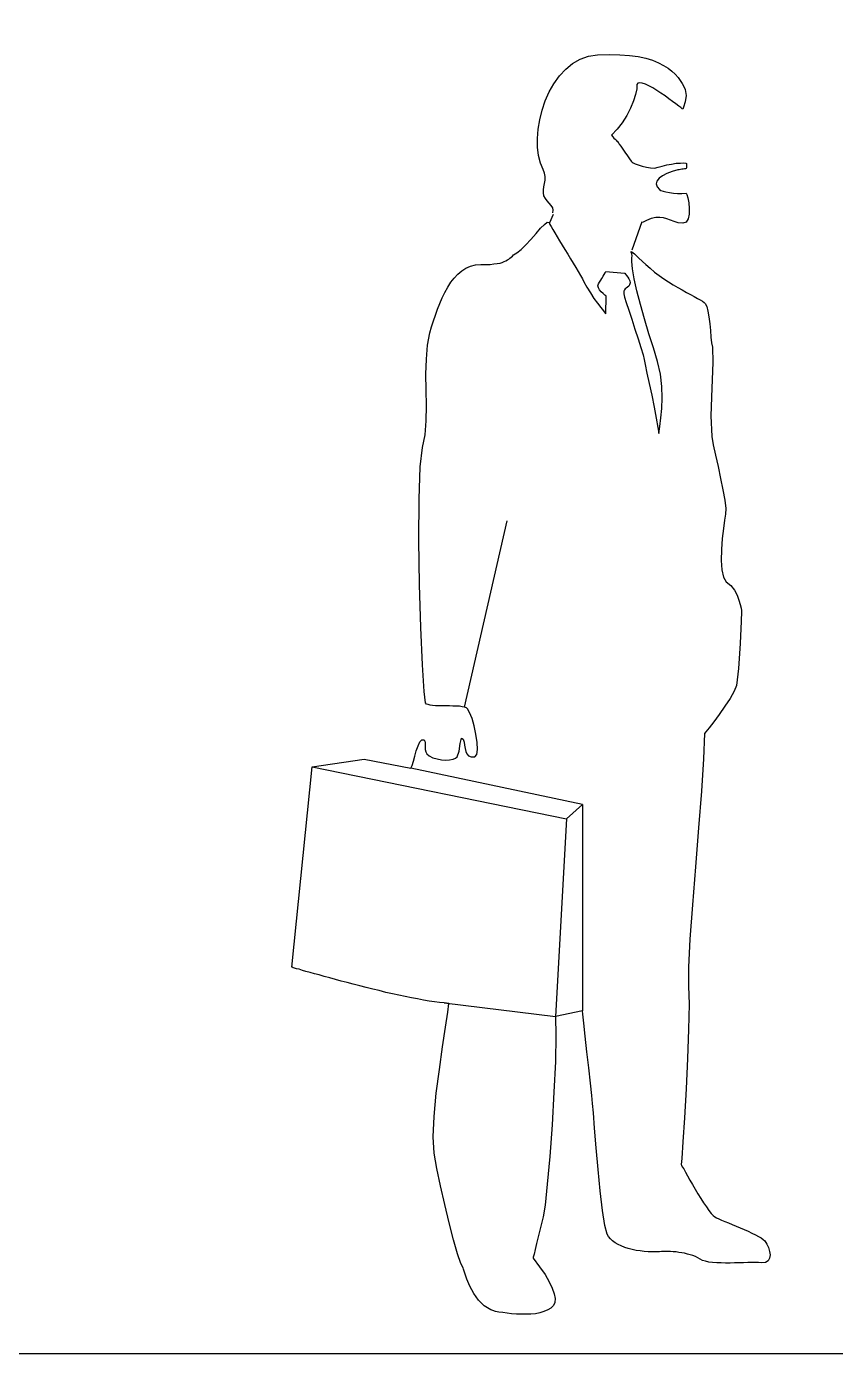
# Model space of a CAD drawing. Extents: x -3257 to 6743, y 13293 to 23293.
# Drawn here: x 257 to 1428, y 13293 to 15216 of the extents above; entities that cross this region are included whole.
import ezdxf

# ---------------------------------------------------------------- set-up
doc = ezdxf.new("R2010")
doc.units = 0
doc.header["$LTSCALE"] = 1270
doc.header["$MEASUREMENT"] = 0
doc.layers.get('0').update_dxf_attribs({"linetype": 'CONTINUOUS'})

msp = doc.modelspace()

# ---------------------------------------------------------------- linework, layer by layer
at = {"linetype": 'Continuous'}
for p, q in [((1070.5, 15173.2), (1083.6, 15175)), ((1083.6, 15175), (1100.6, 15175.6)), ((1100.6, 15175.6), (1116, 15175.2)), ((1116, 15175.2), (1129.9, 15174.3)), ((1129.9, 15174.3), (1142.3, 15172.5)), ((1037.6, 15154.3), (1047.5, 15162.6)), ((1047.5, 15162.6), (1058.6, 15169)), ((1058.6, 15169), (1070.5, 15173.2)), ((1142.3, 15172.5), (1153.5, 15170.1)), ((1153.5, 15170.1), (1163.1, 15167.1)), ((1163.1, 15167.1), (1171.8, 15163.6)), ((1171.8, 15163.6), (1179.3, 15159.8)), ((1179.3, 15159.8), (1185.9, 15155.7)), ((1185.9, 15155.7), (1191.2, 15151.3)), ((1020.4, 15133.2), (1028.6, 15144.5)), ((1028.6, 15144.5), (1037.6, 15154.3)), ((1191.2, 15151.3), (1196, 15147)), ((1196, 15147), (1200.1, 15142.3)), ((1200.1, 15142.3), (1203.3, 15137.7)), ((1203.3, 15137.7), (1206.3, 15133.4)), ((1007.7, 15108.3), (1013.5, 15121.2)), ((1013.5, 15121.2), (1020.4, 15133.2)), ((1138.6, 15117.7), (1135.7, 15108.4)), ((1140.3, 15125.8), (1138.6, 15117.7)), ((1140.4, 15131.9), (1140.3, 15125.8)), ((1142, 15134), (1140.4, 15131.9)), ((1144.8, 15134.5), (1142, 15134)), ((1148.4, 15133.8), (1144.8, 15134.5)), ((1152.9, 15132.5), (1148.4, 15133.8)), ((1158, 15130), (1152.9, 15132.5)), ((1163.4, 15127.1), (1158, 15130)), ((1169.3, 15123.3), (1163.4, 15127.1)), ((1175.3, 15119.5), (1169.3, 15123.3)), ((1181.3, 15115.5), (1175.3, 15119.5)), ((1206.3, 15133.4), (1208.6, 15129.1)), ((1208.6, 15129.1), (1210.6, 15124.8)), ((1210.6, 15124.8), (1211.9, 15116.3)), ((1003.2, 15094.8), (1007.7, 15108.3)), ((1131.2, 15097.8), (1125.8, 15087.1)), ((1135.7, 15108.4), (1131.2, 15097.8)), ((1186.9, 15111.4), (1181.3, 15115.5)), ((1192.3, 15107.6), (1186.9, 15111.4)), ((1197.1, 15103.9), (1192.3, 15107.6)), ((1201.3, 15100.7), (1197.1, 15103.9)), ((1204.2, 15098.6), (1201.3, 15100.7)), ((1206.3, 15097), (1204.2, 15098.6)), ((1208.2, 15099.4), (1206.9, 15096.4)), ((1210.5, 15106.9), (1208.2, 15099.4)), ((1211.9, 15116.3), (1210.5, 15106.9)), ((997.4, 15067.3), (999.8, 15080.9)), ((999.8, 15080.9), (1003.2, 15094.8)), ((1125.8, 15087.1), (1119.4, 15076.6)), ((1206.9, 15096.4), (1206.3, 15097)), ((996.5, 15054), (997.4, 15067.3)), ((1111.9, 15067.1), (1103.9, 15058.8)), ((1119.4, 15076.6), (1111.9, 15067.1)), ((996.5, 15041.3), (996.5, 15054)), ((998, 15029.1), (996.5, 15041.3)), ((1103.9, 15058.8), (1105.6, 15056.3)), ((1105.6, 15056.3), (1107.4, 15054.5)), ((1107.4, 15054.5), (1109.2, 15052.9)), ((1109.2, 15052.9), (1110.4, 15051.4)), ((1110.4, 15051.4), (1111.6, 15050.1)), ((1111.6, 15050.1), (1112.7, 15049.2)), ((1112.7, 15049.2), (1113.6, 15047.9)), ((1113.6, 15047.9), (1114.2, 15047)), ((1114.2, 15047), (1115.1, 15045.8)), ((1115.1, 15045.8), (1117.1, 15042.7)), ((1117.1, 15042.7), (1120.1, 15038.4)), ((1000.8, 15018.1), (998, 15029.1)), ((1120.1, 15038.4), (1123.3, 15033.8)), ((1123.3, 15033.8), (1126.8, 15028.8)), ((1126.8, 15028.8), (1129.8, 15024.5)), ((1129.8, 15024.5), (1132.1, 15021.1)), ((1132.1, 15021.1), (1133.6, 15019.3)), ((1004.8, 15008.7), (1000.8, 15018.1)), ((1006.8, 15003.5), (1004.8, 15008.7)), ((1007.6, 14998.6), (1006.8, 15003.5)), ((1133.6, 15019.3), (1135.1, 15018.6)), ((1135.1, 15018.6), (1138.1, 15017.1)), ((1138.1, 15017.1), (1142.6, 15015.4)), ((1142.6, 15015.4), (1148.3, 15013.8)), ((1148.3, 15013.8), (1154.3, 15012.1)), ((1154.3, 15012.1), (1160.4, 15011.4)), ((1160.4, 15011.4), (1166.1, 15010.9)), ((1166.1, 15010.9), (1171.3, 15012)), ((1171.3, 15012), (1177.1, 15013.7)), ((1177.1, 15013.7), (1183.8, 15015.4)), ((1183.8, 15002.9), (1177.4, 14999.8)), ((1183.8, 15015.4), (1190.8, 15016.7)), ((1191.5, 15006.1), (1183.8, 15002.9)), ((1190.8, 15016.7), (1197.5, 15017.8)), ((1200, 15008.3), (1191.5, 15006.1)), ((1197.5, 15017.8), (1203.6, 15018.2)), ((1201.8, 15008.6), (1200, 15008.3)), ((1203.6, 15008.8), (1201.8, 15008.6)), ((1203.6, 15018.2), (1208.1, 15018.4)), ((1205.8, 15009.1), (1203.6, 15008.8)), ((1207.6, 15009.4), (1205.8, 15009.1)), ((1209.4, 15009.6), (1207.6, 15009.4)), ((1208.1, 15018.4), (1211.5, 15018.1)), ((1210.9, 15009.9), (1209.4, 15009.6)), ((1211.9, 15010.5), (1210.9, 15009.9)), ((1211.5, 15018.1), (1212.3, 15017.4)), ((1212.2, 15011.1), (1211.9, 15010.5)), ((1212.3, 15013.8), (1212.2, 15012.6)), ((1212.2, 15012.6), (1212.2, 15011.1)), ((1212.3, 15017.4), (1212.3, 15015.3)), ((1212.3, 15015.3), (1212.3, 15013.8)), ((1005.3, 14979.2), (1005.7, 14983.8)), ((1005.7, 14983.8), (1006.8, 14988.6)), ((1006.8, 14988.6), (1007.5, 14993.4)), ((1007.5, 14993.4), (1007.6, 14998.6)), ((1169.6, 14992.1), (1168.6, 14988.1)), ((1168.6, 14988.1), (1169.7, 14983.9)), ((1172.7, 14996.2), (1169.6, 14992.1)), ((1169.7, 14983.9), (1173.3, 14979.9)), ((1177.4, 14999.8), (1172.7, 14996.2)), ((1005.2, 14975), (1005.3, 14979.2)), ((1006, 14970.7), (1005.2, 14975)), ((1008.1, 14967), (1006, 14970.7)), ((1010.7, 14963.3), (1008.1, 14967)), ((1013.7, 14960.2), (1010.7, 14963.3)), ((1173.3, 14979.9), (1175.1, 14978.6)), ((1175.1, 14978.6), (1178.4, 14977.6)), ((1178.4, 14977.6), (1182.6, 14976.3)), ((1182.6, 14976.3), (1187.7, 14975.3)), ((1187.7, 14975.3), (1193.5, 14974.5)), ((1193.5, 14974.5), (1199.5, 14974.1)), ((1199.5, 14974.1), (1205.6, 14973.9)), ((1205.6, 14973.9), (1211.9, 14974.4)), ((1211.9, 14974.4), (1213.1, 14972.6)), ((1213.1, 14972.6), (1214.5, 14967.7)), ((1214.5, 14967.7), (1215.6, 14960.4)), ((1016.6, 14956.8), (1013.7, 14960.2)), ((1019.5, 14943.7), (1014.2, 14931.7)), ((1018.7, 14953.5), (1016.6, 14956.8)), ((1019.5, 14949.8), (1018.7, 14953.5)), ((1018.9, 14946.1), (1019.5, 14949.8)), ((1216.1, 14944.3), (1214.7, 14937.4)), ((1215.6, 14960.4), (1216.3, 14952.5)), ((1216.3, 14952.5), (1216.1, 14944.3)), ((1001.2, 14923.6), (1006.6, 14929.3)), ((1006.6, 14929.3), (1010.8, 14932.4)), ((1010.8, 14932.4), (1013.3, 14931.8)), ((1013.3, 14931.8), (1014.5, 14929.3)), ((1014.5, 14929.3), (1016.3, 14926)), ((1016.3, 14926), (1018.7, 14921.7)), ((1147.7, 14933.1), (1133, 14891.7)), ((1154.3, 14934.8), (1148.8, 14931.8)), ((1161.1, 14937.7), (1154.3, 14934.8)), ((1168.1, 14939.4), (1161.1, 14937.7)), ((1173.8, 14939.5), (1168.1, 14939.4)), ((1179.3, 14938.8), (1173.8, 14939.5)), ((1184.1, 14937.2), (1179.3, 14938.8)), ((1189.2, 14935.2), (1184.1, 14937.2)), ((1194.6, 14933.3), (1189.2, 14935.2)), ((1200.3, 14931.6), (1194.6, 14933.3)), ((1207.3, 14930.9), (1200.3, 14931.6)), ((1211.9, 14932.6), (1207.3, 14930.9)), ((1214.7, 14937.4), (1211.9, 14932.6)), ((979.9, 14899.6), (987.2, 14907.5)), ((987.2, 14907.5), (994.5, 14916)), ((994.5, 14916), (1001.2, 14923.6)), ((1018.7, 14921.7), (1021.8, 14916.9)), ((1021.8, 14916.9), (1025.1, 14911.4)), ((1025.1, 14911.4), (1028.7, 14905.7)), ((1028.7, 14905.7), (1032.4, 14899.3)), ((962.1, 14885.1), (964.5, 14886.6)), ((964.5, 14886.6), (966.9, 14888.1)), ((966.9, 14888.1), (973, 14892.7)), ((973, 14892.7), (979.9, 14899.6)), ((1032.4, 14899.3), (1036.3, 14893)), ((1036.3, 14893), (1040.5, 14886.3)), ((1040.5, 14886.3), (1044.5, 14879.6)), ((1132.4, 14889), (1132.1, 14890.2)), ((1132.1, 14890.2), (1133.3, 14889.6)), ((1133, 14886.6), (1132.4, 14889)), ((1133.6, 14883.9), (1133, 14886.6)), ((1133.3, 14889.6), (1136.9, 14886.6)), ((1136.9, 14886.6), (1143.3, 14880.5)), ((893, 14865.7), (899.6, 14868.7)), ((899.6, 14868.7), (906.9, 14870.5)), ((906.9, 14870.5), (914.5, 14871.1)), ((914.5, 14871.1), (921.8, 14871.1)), ((921.8, 14871.1), (928.1, 14871.4)), ((928.1, 14871.4), (933.6, 14872.1)), ((933.6, 14872.1), (938.4, 14872.7)), ((938.4, 14872.7), (942.4, 14873.3)), ((942.4, 14873.3), (945.7, 14874.2)), ((945.7, 14874.2), (948.4, 14875.4)), ((948.4, 14875.4), (950.8, 14876.6)), ((950.8, 14876.6), (953, 14877.8)), ((953, 14877.8), (955.1, 14879)), ((955.1, 14879), (956.6, 14880.5)), ((956.6, 14880.5), (958.4, 14881.7)), ((958.4, 14881.7), (960.2, 14883.3)), ((960.2, 14883.3), (962.1, 14885.1)), ((1044.5, 14879.6), (1048.4, 14873.3)), ((1048.4, 14873.3), (1052.1, 14866.9)), ((1052.1, 14866.9), (1055.7, 14860.8)), ((1133, 14875.4), (1133.3, 14880.8)), ((1134.2, 14864.8), (1133, 14875.4)), ((1133.3, 14880.8), (1133.6, 14883.9)), ((1143.3, 14880.5), (1153.3, 14871.1)), ((1153.3, 14871.1), (1159.6, 14865.7)), ((871.1, 14845.4), (876, 14851.4)), ((876, 14851.4), (881.1, 14857.2)), ((881.1, 14857.2), (886.9, 14862)), ((886.9, 14862), (893, 14865.7)), ((1055.7, 14860.8), (1058.7, 14855.4)), ((1058.7, 14855.4), (1061.8, 14850.2)), ((1061.8, 14850.2), (1063.9, 14846)), ((1086.6, 14845.4), (1088.1, 14848.4)), ((1088.1, 14848.4), (1089.9, 14851.1)), ((1089.9, 14851.1), (1091.8, 14854.2)), ((1091.8, 14854.2), (1093.3, 14856.9)), ((1093.3, 14856.9), (1094.5, 14859)), ((1094.5, 14859), (1095.1, 14860.2)), ((1095.1, 14860.2), (1095.4, 14860.8)), ((1095.4, 14860.8), (1122.7, 14858.7)), ((1122.7, 14858.7), (1123, 14858.4)), ((1123, 14858.4), (1124.2, 14857.2)), ((1124.2, 14857.2), (1125.7, 14855.4)), ((1125.7, 14855.4), (1127.5, 14853)), ((1127.5, 14853), (1129, 14850.2)), ((1129, 14850.2), (1130.3, 14847.5)), ((1130.3, 14847.5), (1130.6, 14844.5)), ((1136.6, 14850.2), (1134.2, 14864.8)), ((1140.6, 14833), (1136.6, 14850.2)), ((1159.6, 14865.7), (1166, 14860.2)), ((1166, 14860.2), (1172.7, 14855.4)), ((1172.7, 14855.4), (1179.7, 14850.5)), ((1179.7, 14850.5), (1186.3, 14846)), ((858.4, 14823), (862.4, 14830.8)), ((862.4, 14830.8), (866.6, 14838.4)), ((866.6, 14838.4), (871.1, 14845.4)), ((1063.9, 14846), (1068.1, 14838.1)), ((1068.1, 14838.1), (1073.3, 14829.9)), ((1073.3, 14829.9), (1078.4, 14822)), ((1084.2, 14840.2), (1084.8, 14843)), ((1084.8, 14837.5), (1084.2, 14840.2)), ((1084.8, 14843), (1086.6, 14845.4)), ((1086.6, 14834.5), (1084.8, 14837.5)), ((1089, 14831.7), (1086.6, 14834.5)), ((1091.5, 14829), (1089, 14831.7)), ((1093.9, 14826.9), (1091.5, 14829)), ((1122.4, 14834.5), (1121.5, 14832.4)), ((1121.5, 14832.4), (1121.8, 14828.7)), ((1121.8, 14828.7), (1122.7, 14823.9)), ((1123.6, 14836), (1122.4, 14834.5)), ((1125.1, 14836.9), (1123.6, 14836)), ((1126.9, 14838.1), (1125.1, 14836.9)), ((1128.7, 14839.6), (1126.9, 14838.1)), ((1129.9, 14841.7), (1128.7, 14839.6)), ((1130.6, 14844.5), (1129.9, 14841.7)), ((1145.7, 14813.3), (1140.6, 14833)), ((1186.3, 14846), (1193.3, 14841.7)), ((1193.3, 14841.7), (1200, 14837.8)), ((1200, 14837.8), (1206.3, 14834.2)), ((1206.3, 14834.2), (1212.4, 14830.8)), ((1212.4, 14830.8), (1218.1, 14827.5)), ((851.8, 14806.6), (855.1, 14814.8)), ((855.1, 14814.8), (858.4, 14823)), ((1078.4, 14822), (1083.6, 14815.1)), ((1083.6, 14815.1), (1088.1, 14808.7)), ((1095.7, 14825.7), (1093.9, 14826.9)), ((1095.4, 14799.6), (1096.3, 14825.1)), ((1096.3, 14825.1), (1095.7, 14825.7)), ((1122.7, 14823.9), (1125.1, 14816)), ((1125.1, 14816), (1128.7, 14804.8)), ((1151.5, 14792.3), (1145.7, 14813.3)), ((1218.1, 14827.5), (1223.3, 14824.8)), ((1223.3, 14824.8), (1228.1, 14822)), ((1228.1, 14822), (1232.1, 14819.9)), ((1232.1, 14819.9), (1235.4, 14817.8)), ((1235.4, 14817.8), (1238.1, 14816)), ((1238.1, 14816), (1239.6, 14814.5)), ((1239.6, 14814.5), (1241.8, 14810.2)), ((1241.8, 14810.2), (1243.3, 14803.6)), ((846, 14789.3), (848.7, 14797.8)), ((848.7, 14797.8), (851.8, 14806.6)), ((1088.1, 14808.7), (1092.1, 14803.9)), ((1092.1, 14803.9), (1094.5, 14800.8)), ((1094.5, 14800.8), (1095.4, 14799.6)), ((1128.7, 14804.8), (1133, 14791.7)), ((1133, 14791.7), (1137.8, 14777.5)), ((1157.8, 14770.8), (1151.5, 14792.3)), ((1243.3, 14803.6), (1244.8, 14795.1)), ((1244.8, 14795.1), (1246, 14785.4)), ((837.2, 14754.2), (840.8, 14772.3)), ((840.8, 14772.3), (843.3, 14780.8)), ((843.3, 14780.8), (846, 14789.3)), ((1137.8, 14777.5), (1142.4, 14763.6)), ((1164.8, 14750.2), (1157.8, 14770.8)), ((1246, 14785.4), (1246.9, 14775.4)), ((1246.9, 14775.4), (1247.8, 14766)), ((835.7, 14733.9), (837.2, 14754.2)), ((1142.4, 14763.6), (1146.3, 14750.8)), ((1247.8, 14766), (1248.7, 14757.8)), ((1248.7, 14757.8), (1249.9, 14751.4)), ((1249.9, 14751.4), (1250.5, 14729.3)), ((835.1, 14712), (835.7, 14733.9)), ((1146.3, 14750.8), (1149.6, 14740.2)), ((1149.6, 14740.2), (1151.2, 14733.6)), ((1151.2, 14733.6), (1152.7, 14726)), ((1170.6, 14730.5), (1164.8, 14750.2)), ((1152.7, 14726), (1155.1, 14713.9)), ((1155.1, 14713.9), (1158.4, 14698.7)), ((1174.5, 14712), (1170.6, 14730.5)), ((1250.5, 14729.3), (1249, 14691.7)), ((835.4, 14689.3), (835.1, 14712)), ((1158.4, 14698.7), (1162.1, 14681.7)), ((1176.6, 14694.2), (1174.5, 14712)), ((1177.2, 14677.8), (1176.6, 14694.2)), ((835.7, 14666.3), (835.4, 14689.3)), ((1162.1, 14681.7), (1165.7, 14664.5)), ((1176.6, 14662.6), (1177.2, 14677.8)), ((1249, 14691.7), (1247.8, 14651.7)), ((835.4, 14644.5), (835.7, 14666.3)), ((1165.7, 14664.5), (1168.7, 14648.4)), ((1175.4, 14649), (1176.6, 14662.6)), ((833.9, 14624.2), (835.4, 14644.5)), ((1168.7, 14648.4), (1170.9, 14635.1)), ((1172.1, 14626), (1173.9, 14636.6)), ((1173.9, 14636.6), (1175.4, 14649)), ((1247.8, 14651.7), (1249, 14621.7)), ((830.2, 14606), (833.9, 14624.2)), ((1170.9, 14635.1), (1172.1, 14626)), ((1249, 14621.7), (1251.2, 14609.6)), ((826.6, 14577.8), (830.2, 14606)), ((1251.2, 14609.6), (1254.5, 14594.8)), ((1254.5, 14594.8), (1258.1, 14578.4)), ((1258.1, 14578.4), (1261.8, 14561.1)), ((825.1, 14530.8), (826.6, 14577.8)), ((1261.8, 14561.1), (1265.1, 14544.8)), ((1265.1, 14544.8), (1267.8, 14529.6)), ((824.8, 14471.7), (825.1, 14530.8)), ((1267.8, 14529.6), (1269.3, 14517.5)), ((1269, 14509.3), (1267.5, 14500.8)), ((1269.3, 14517.5), (1269, 14509.3)), ((890.8, 14229.6), (952.6, 14499.4)), ((1266, 14488.7), (1264.2, 14473.9)), ((1267.5, 14500.8), (1266, 14488.7)), ((826, 14407.5), (824.8, 14471.7)), ((1264.2, 14473.9), (1263.3, 14458.1)), ((1263.3, 14458.1), (1262.7, 14442.3)), ((1262.7, 14442.3), (1263.6, 14428.4)), ((1263.6, 14428.4), (1266, 14417.8)), ((827.8, 14345.1), (826, 14407.5)), ((1266, 14417.8), (1269.9, 14411.4)), ((1269.9, 14411.4), (1276.6, 14405.7)), ((1276.6, 14405.7), (1281.8, 14399)), ((1281.8, 14399), (1285.7, 14391.7)), ((1285.7, 14391.7), (1288.4, 14384.8)), ((1288.4, 14384.8), (1290.2, 14378.4)), ((1290.2, 14378.4), (1291.5, 14373.2)), ((1291.5, 14373.2), (1292.1, 14369.6)), ((1292.1, 14368.4), (1291.5, 14354.2)), ((1292.1, 14369.6), (1292.1, 14368.4)), ((1291.5, 14354.2), (1289.9, 14321.7)), ((830.2, 14290.8), (827.8, 14345.1)), ((1289.9, 14321.7), (1287.8, 14285.7)), ((832.7, 14252.3), (830.2, 14290.8)), ((1287.8, 14285.7), (1284.8, 14261.1)), ((834.5, 14235.7), (832.7, 14252.3)), ((1281.5, 14252.6), (1275.7, 14242)), ((1284.8, 14261.1), (1281.5, 14252.6)), ((835.7, 14234.1), (834.5, 14235.7)), ((838.1, 14233.2), (835.7, 14234.1)), ((841.1, 14232.3), (838.1, 14233.2)), ((844.8, 14232), (841.1, 14232.3)), ((849, 14231.7), (844.8, 14232)), ((1275.7, 14242), (1268.1, 14230.8)), ((853.9, 14231.4), (849, 14231.7)), ((858.7, 14231.4), (853.9, 14231.4)), ((863.9, 14231.4), (858.7, 14231.4)), ((869, 14231.4), (863.9, 14231.4)), ((874.2, 14231.1), (869, 14231.4)), ((879, 14231.1), (874.2, 14231.1)), ((883.6, 14230.8), (879, 14231.1)), ((887.5, 14230.2), (883.6, 14230.8)), ((890.8, 14229.6), (887.5, 14230.2)), ((893.6, 14228.4), (890.8, 14229.6)), ((895.4, 14227.2), (893.6, 14228.4)), ((898.4, 14222), (895.4, 14227.2)), ((901.8, 14213.2), (898.4, 14222)), ((904.8, 14202.3), (901.8, 14213.2)), ((1259.9, 14219), (1252.1, 14208.4)), ((1268.1, 14230.8), (1259.9, 14219)), ((907.5, 14190.2), (904.8, 14202.3)), ((1240.3, 14193.6), (1238.4, 14191.4)), ((1245.1, 14199.6), (1240.3, 14193.6)), ((1252.1, 14208.4), (1245.1, 14199.6)), ((823.6, 14173.5), (826.3, 14179.3)), ((826.3, 14179.3), (829.3, 14182.3)), ((829.3, 14182.3), (832.4, 14182)), ((832.4, 14182), (833.6, 14180.5)), ((833.6, 14180.5), (833.9, 14178.1)), ((833.9, 14178.1), (833.9, 14175.1)), ((833.9, 14175.1), (833.9, 14171.7)), ((883, 14166), (884.8, 14176.9)), ((884.8, 14176.9), (886.6, 14184.5)), ((886.6, 14184.5), (889, 14183.2)), ((889, 14183.2), (890.2, 14179)), ((890.2, 14179), (891.1, 14174.5)), ((891.1, 14174.5), (891.8, 14169.6)), ((909.3, 14178.4), (907.5, 14190.2)), ((909.9, 14168.4), (909.3, 14178.4)), ((1238.4, 14191.4), (1237.2, 14154.8)), ((816.9, 14151.1), (819, 14158.4)), ((819, 14158.4), (821.1, 14166.3)), ((821.1, 14166.3), (823.6, 14173.5)), ((833.9, 14171.7), (834.2, 14168.1)), ((834.2, 14168.1), (834.8, 14164.8)), ((834.8, 14164.8), (836.6, 14161.7)), ((836.6, 14161.7), (839.6, 14159)), ((839.6, 14159), (845.1, 14156.3)), ((845.1, 14156.3), (851.1, 14154.5)), ((874.5, 14154.2), (878.1, 14155.7)), ((878.1, 14155.7), (880.5, 14157.8)), ((880.5, 14157.8), (883, 14166)), ((891.8, 14169.6), (892.7, 14165.4)), ((892.7, 14165.4), (894.2, 14161.7)), ((894.2, 14161.7), (896.6, 14159)), ((896.6, 14159), (900.5, 14157.5)), ((900.5, 14157.5), (906, 14157.8)), ((906, 14157.8), (909, 14161.1)), ((909, 14161.1), (909.9, 14168.4)), ((640.8, 13852.6), (670.2, 14143.2)), ((670.2, 14143.2), (745.4, 14154.2)), ((670.2, 14143.2), (1038.4, 14067.5)), ((745.4, 14154.2), (813.3, 14141.1)), ((813.3, 14141.1), (815.1, 14145.1)), ((1061.8, 14088.4), (813.3, 14141.1)), ((815.1, 14145.1), (816.9, 14151.1)), ((851.1, 14154.5), (857.5, 14153.2)), ((857.5, 14153.2), (863.9, 14152.9)), ((863.9, 14152.9), (869.3, 14153.2)), ((869.3, 14153.2), (874.5, 14154.2)), ((1237.2, 14154.8), (1234.2, 14107.8)), ((1234.2, 14107.8), (1229.9, 14054.5)), ((1038.4, 14067.5), (1061.8, 14088.4)), ((1061.8, 14088.4), (1061.8, 13789.6)), ((1038.4, 14067.5), (1022.7, 13781.1)), ((1229.9, 14054.5), (1225.4, 13998.1)), ((1225.4, 13998.1), (1220.9, 13943.2)), ((1220.9, 13943.2), (1217.2, 13893.5)), ((1217.2, 13893.5), (1215.1, 13852.9)), ((641.4, 13852.6), (640.8, 13852.6)), ((642.6, 13852), (641.4, 13852.6)), ((644.8, 13851.4), (642.6, 13852)), ((647.8, 13850.5), (644.8, 13851.4)), ((651.7, 13849.6), (647.8, 13850.5)), ((656.3, 13848.1), (651.7, 13849.6)), ((661.4, 13846.6), (656.3, 13848.1)), ((1215.1, 13852.9), (1215.4, 13825.3)), ((667.2, 13845), (661.4, 13846.6)), ((673.6, 13843.2), (667.2, 13845)), ((680.5, 13841.4), (673.6, 13843.2)), ((687.8, 13839.3), (680.5, 13841.4)), ((695.7, 13837.2), (687.8, 13839.3)), ((703.9, 13835), (695.7, 13837.2)), ((712.3, 13832.6), (703.9, 13835)), ((721.1, 13830.5), (712.3, 13832.6)), ((729.9, 13828.1), (721.1, 13830.5)), ((739.3, 13825.6), (729.9, 13828.1)), ((748.7, 13823.2), (739.3, 13825.6)), ((758.1, 13820.8), (748.7, 13823.2)), ((767.5, 13818.7), (758.1, 13820.8)), ((777.2, 13816.2), (767.5, 13818.7)), ((786.6, 13814.1), (777.2, 13816.2)), ((796, 13812), (786.6, 13814.1)), ((805.1, 13810.2), (796, 13812)), ((814.2, 13808.4), (805.1, 13810.2)), ((1215.4, 13825.3), (1216.3, 13799)), ((823, 13806.6), (814.2, 13808.4)), ((831.4, 13805), (823, 13806.6)), ((839.6, 13803.5), (831.4, 13805)), ((847.5, 13802.6), (839.6, 13803.5)), ((854.8, 13801.4), (847.5, 13802.6)), ((861.7, 13800.8), (854.8, 13801.4)), ((861.7, 13800.8), (1022.7, 13781.1)), ((868.1, 13800.2), (861.7, 13800.8)), ((866.9, 13787.5), (868.1, 13800.2)), ((1061.8, 13789.6), (1022.7, 13781.1)), ((1062.4, 13784.7), (1061.8, 13789.6)), ((1216.3, 13799), (1215.4, 13762.6)), ((863.6, 13765.6), (866.9, 13787.5)), ((1022.7, 13781.1), (1023.3, 13753.8)), ((1063.9, 13771.4), (1062.4, 13784.7)), ((1065.7, 13752.6), (1063.9, 13771.4)), ((859.3, 13737.2), (863.6, 13765.6)), ((1023.3, 13753.8), (1022.7, 13715.9)), ((1068.1, 13730.2), (1065.7, 13752.6)), ((1215.4, 13762.6), (1213.9, 13720.2)), ((854.5, 13704.4), (859.3, 13737.2)), ((1022.7, 13715.9), (1020.5, 13671.4)), ((1070.8, 13706.8), (1068.1, 13730.2)), ((1213.9, 13720.2), (1211.8, 13676.2)), ((849.9, 13669.9), (854.5, 13704.4)), ((1073.3, 13684.7), (1070.8, 13706.8)), ((1075.1, 13666.8), (1073.3, 13684.7)), ((1211.8, 13676.2), (1209.4, 13634.4)), ((846.9, 13636.5), (849.9, 13669.9)), ((1020.5, 13671.4), (1017.8, 13624.1)), ((1076.3, 13655), (1075.1, 13666.8)), ((1077.5, 13641.7), (1076.3, 13655)), ((845.4, 13606.8), (846.9, 13636.5)), ((1079.3, 13619.3), (1077.5, 13641.7)), ((1017.8, 13624.1), (1014.5, 13578.4)), ((1081.8, 13590.8), (1079.3, 13619.3)), ((1209.4, 13634.4), (1206.9, 13599.6)), ((846.9, 13583.2), (845.4, 13606.8)), ((1206.9, 13599.6), (1205.4, 13575.6)), ((850.8, 13561.1), (846.9, 13583.2)), ((1014.5, 13578.4), (1010.8, 13538.1)), ((1084.5, 13559.6), (1081.8, 13590.8)), ((856.3, 13535.6), (850.8, 13561.1)), ((1087.5, 13528.4), (1084.5, 13559.6)), ((1205.4, 13575.6), (1204.8, 13566.5)), ((1204.8, 13566.5), (1205.1, 13565.6)), ((1205.1, 13565.6), (1206.3, 13563.5)), ((1206.3, 13563.5), (1208.4, 13560.2)), ((1208.4, 13560.2), (1210.9, 13555.6)), ((1210.9, 13555.6), (1213.9, 13550.2)), ((1213.9, 13550.2), (1217.2, 13544.1)), ((1217.2, 13544.1), (1221.2, 13537.8)), ((862.4, 13508.7), (856.3, 13535.6)), ((1010.8, 13538.1), (1007.5, 13507.8)), ((1090.9, 13500.2), (1087.5, 13528.4)), ((1221.2, 13537.8), (1225.1, 13531.1)), ((1225.1, 13531.1), (1229, 13524.1)), ((1229, 13524.1), (1233.3, 13517.4)), ((868.7, 13482), (862.4, 13508.7)), ((1007.5, 13507.8), (1004.8, 13490.8)), ((1233.3, 13517.4), (1237.2, 13511.1)), ((1237.2, 13511.1), (1241.2, 13505.3)), ((1241.2, 13505.3), (1244.8, 13500.2)), ((875.1, 13457.7), (868.7, 13482)), ((1004.8, 13490.8), (1002.4, 13481.4)), ((1094.2, 13478.4), (1090.9, 13500.2)), ((1244.8, 13500.2), (1248.1, 13495.9)), ((1248.1, 13495.9), (1250.9, 13492.6)), ((1250.9, 13492.6), (1253.3, 13490.8)), ((1253.3, 13490.8), (1255.7, 13489.6)), ((1255.7, 13489.6), (1259, 13487.8)), ((1259, 13487.8), (1263, 13486.2)), ((1263, 13486.2), (1267.8, 13484.1)), ((1267.8, 13484.1), (1273, 13482)), ((1273, 13482), (1278.4, 13479.9)), ((999.9, 13471.7), (997.5, 13461.7)), ((1002.4, 13481.4), (999.9, 13471.7)), ((1097.5, 13465.6), (1094.2, 13478.4)), ((1099.3, 13462.3), (1097.5, 13465.6)), ((1278.4, 13479.9), (1284.2, 13477.4)), ((1284.2, 13477.4), (1290.2, 13475)), ((1290.2, 13475), (1296, 13472.6)), ((1296, 13472.6), (1301.8, 13469.9)), ((1301.8, 13469.9), (1307.2, 13467.4)), ((1307.2, 13467.4), (1312.4, 13465)), ((1312.4, 13465), (1316.6, 13462.6)), ((1316.6, 13462.6), (1320.6, 13460.2)), ((880.8, 13437.4), (875.1, 13457.7)), ((993.3, 13443.5), (991.8, 13436.8)), ((995.1, 13452), (993.3, 13443.5)), ((997.5, 13461.7), (995.1, 13452)), ((1102.1, 13459), (1099.3, 13462.3)), ((1105.4, 13455.9), (1102.1, 13459)), ((1109, 13453.2), (1105.4, 13455.9)), ((1113.3, 13450.8), (1109, 13453.2)), ((1117.8, 13448.7), (1113.3, 13450.8)), ((1123, 13446.5), (1117.8, 13448.7)), ((1128.1, 13445), (1123, 13446.5)), ((1133.9, 13443.5), (1128.1, 13445)), ((1139.3, 13442.3), (1133.9, 13443.5)), ((1320.6, 13460.2), (1323.6, 13458.1)), ((1323.6, 13458.1), (1325.7, 13455.9)), ((1325.7, 13455.9), (1328.7, 13451.4)), ((1328.7, 13451.4), (1331.2, 13446.2)), ((1331.2, 13446.2), (1332.7, 13440.8)), ((885.7, 13423.2), (880.8, 13437.4)), ((990.5, 13432.3), (990.2, 13430.8)), ((990.2, 13430.8), (999.6, 13418.6)), ((991.8, 13436.8), (990.5, 13432.3)), ((1145.1, 13441.4), (1139.3, 13442.3)), ((1150.9, 13440.5), (1145.1, 13441.4)), ((1156.9, 13440.2), (1150.9, 13440.5)), ((1162.4, 13439.9), (1156.9, 13440.2)), ((1168.1, 13439.9), (1162.4, 13439.9)), ((1173.3, 13440.2), (1168.1, 13439.9)), ((1176, 13440.5), (1173.3, 13440.2)), ((1179, 13440.5), (1176, 13440.5)), ((1182.4, 13440.5), (1179, 13440.5)), ((1185.7, 13440.5), (1182.4, 13440.5)), ((1189.3, 13440.5), (1185.7, 13440.5)), ((1193.3, 13440.2), (1189.3, 13440.5)), ((1197.2, 13439.9), (1193.3, 13440.2)), ((1201.5, 13439.3), (1197.2, 13439.9)), ((1205.4, 13438.6), (1201.5, 13439.3)), ((1209.6, 13438.1), (1205.4, 13438.6)), ((1213.6, 13436.8), (1209.6, 13438.1)), ((1217.8, 13435.9), (1213.6, 13436.8)), ((1221.5, 13434.7), (1217.8, 13435.9)), ((1225.4, 13433.2), (1221.5, 13434.7)), ((1228.7, 13431.4), (1225.4, 13433.2)), ((1232.1, 13429.6), (1228.7, 13431.4)), ((1235.7, 13427.7), (1232.1, 13429.6)), ((1239.9, 13426.5), (1235.7, 13427.7)), ((1244.8, 13425.3), (1239.9, 13426.5)), ((1250.2, 13424.7), (1244.8, 13425.3)), ((1256.3, 13424.1), (1250.2, 13424.7)), ((1262.4, 13424.1), (1256.3, 13424.1)), ((1269, 13423.8), (1262.4, 13424.1)), ((1282.1, 13424.1), (1275.4, 13423.8)), ((1288.7, 13424.1), (1282.1, 13424.1)), ((1295.1, 13424.4), (1288.7, 13424.1)), ((1301.2, 13424.7), (1295.1, 13424.4)), ((1306.6, 13424.7), (1301.2, 13424.7)), ((1312.1, 13424.7), (1306.6, 13424.7)), ((1316.6, 13424.7), (1312.1, 13424.7)), ((1320.6, 13424.4), (1316.6, 13424.7)), ((1326.6, 13424.7), (1320.6, 13424.4)), ((1330.6, 13427.1), (1326.6, 13424.7)), ((1332.7, 13430.8), (1330.6, 13427.1)), ((1332.7, 13440.8), (1333.3, 13435.6)), ((1333.3, 13435.6), (1332.7, 13430.8)), ((889, 13417.1), (885.7, 13423.2)), ((889.6, 13415), (889, 13417.1)), ((891.5, 13409), (889.6, 13415)), ((894.5, 13400.5), (891.5, 13409)), ((999.6, 13418.6), (1007.5, 13407.1)), ((1007.5, 13407.1), (1013.6, 13396.8)), ((1275.4, 13423.8), (1269, 13423.8)), ((898.7, 13390.5), (894.5, 13400.5)), ((904.5, 13379.9), (898.7, 13390.5)), ((1013.6, 13396.8), (1018.1, 13387.4)), ((1018.1, 13387.4), (1020.9, 13379.3)), ((911.1, 13369.9), (904.5, 13379.9)), ((919.3, 13361.7), (911.1, 13369.9)), ((1021.8, 13366.5), (1019.6, 13362.3)), ((1020.9, 13379.3), (1022.1, 13372.3)), ((1022.1, 13372.3), (1021.8, 13366.5)), ((929, 13355.9), (919.3, 13361.7)), ((932.1, 13355), (929, 13355.9)), ((936, 13353.8), (932.1, 13355)), ((940.8, 13352.9), (936, 13353.8)), ((946.3, 13352), (940.8, 13352.9)), ((952.7, 13351.1), (946.3, 13352)), ((959, 13350.2), (952.7, 13351.1)), ((966, 13349.9), (959, 13350.2)), ((973, 13349.6), (966, 13349.9)), ((979.9, 13349.6), (973, 13349.6)), ((986.9, 13349.9), (979.9, 13349.6)), ((993.9, 13350.5), (986.9, 13349.9)), ((1000.2, 13351.7), (993.9, 13350.5)), ((1006, 13353.5), (1000.2, 13351.7)), ((1011.5, 13355.9), (1006, 13353.5)), ((1016, 13358.6), (1011.5, 13355.9)), ((1019.6, 13362.3), (1016, 13358.6))]:
    msp.add_line(p, q, dxfattribs=at)
msp.add_lwpolyline([(6742.9, 23292.8), (-3257.1, 23292.8), (-3257.1, 13292.8), (6742.9, 13292.8)], close=True, dxfattribs=at)

doc.saveas('drawing.dxf')
